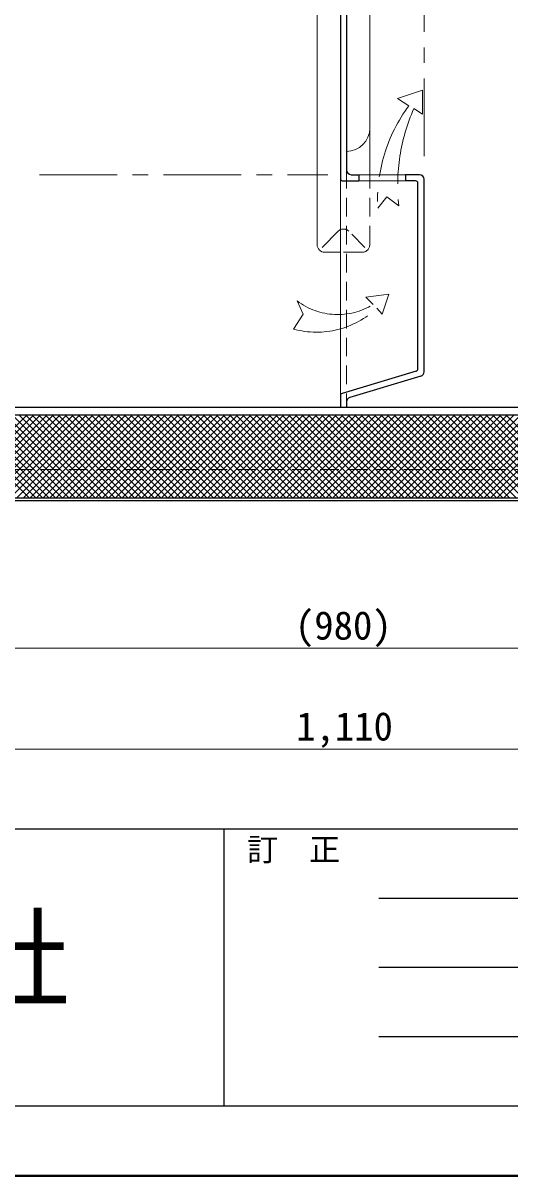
# Model space of a CAD drawing. Units: millimetres at full size, sheet at 1:10; details may follow other scales. Extents: x -2101 to 1949, y -1404 to 1406.
# Drawn here: x -1332 to -1018, y -1404 to -661 of the extents above; entities that cross this region are included whole.
import ezdxf
from ezdxf.enums import TextEntityAlignment as Align

# ---------------------------------------------------------------- set-up
doc = ezdxf.new("R2010")
doc.units = ezdxf.units.MM
doc.header["$LTSCALE"] = 10
for name, pattern in [('CHAIN1', [8, 5, -1, 1, -1]), ('DASHED1', [1.8, 1.2, -0.6]), ('DOUBLE_CHAIN1', [8.8, 5, -1, 0.6, -0.6, 0.6, -1])]:
    doc.linetypes.add(name, pattern=pattern)
doc.layers.add('0-0____1', color=4, linetype='Continuous', lineweight=9)
doc.styles.add('ＭＳ ゴシック', font='')
doc.styles.get('ＭＳ ゴシック').set_extended_font_data('MS Gothic')

msp = doc.modelspace()

# ---------------------------------------------------------------- linework, layer by layer
at = {"layer": '0-0____1', "color": 5, "lineweight": 25}
for p, q in [((-1127.6, -260.38), (-1127.6, -761.38)), ((-1123.6, -265.88), (-1123.6, -755.88)), ((-1126.1, -762.88), (-1115.6, -762.88)), ((-1085.6, -758.88), (-1085.6, -762.88)), ((-1076.6, -758.88), (-1085.6, -758.88)), ((-1079.1, -762.88), (-1085.6, -762.88)), ((-1077.6, -883.97), (-1077.6, -764.38)), ((-1073.6, -885.83), (-1073.6, -761.88)), ((-1078.67, -885.4), (-1126.53, -899.76)), ((-1075.74, -888.7), (-1121.46, -902.42)), ((-1127.6, -901.2), (-1127.6, -908.88)), ((-1123.6, -905.29), (-1123.6, -908.88)), ((-665.11, -908.88), (-1586.1, -908.88)), ((-660.19, -913.88), (-1591.02, -913.88)), ((-570.6, -968.88), (-1680.6, -968.88)), ((-571.4, -967.28), (-1679.8, -967.28))]:
    msp.add_line(p, q, dxfattribs=at)
at = {"layer": '0-0____1', "color": 7, "lineweight": 18}
for p, q in [((-1108.6, -728.88), (-1108.6, -262.88)), ((-1127.6, -901.2), (-1127.6, -761.38)), ((-1115.6, -758.88), (-1085.6, -758.88)), ((-1115.6, -762.88), (-1085.6, -762.88))]:
    msp.add_line(p, q, dxfattribs=at)
at = {"layer": '0-0____1'}
for p, q in [((-1142.6, -803.88), (-1142.6, -308.88)), ((-1108.6, -758.88), (-1108.6, -728.88)), ((-1139.4, -805.69), (-1129.11, -795.32)), ((-1137.6, -808.88), (-1127.6, -808.88)), ((-1383.06, -967.28), (-1329.66, -913.88)), ((-1381.38, -913.88), (-1327.98, -967.28)), ((-1378.82, -967.28), (-1325.42, -913.88)), ((-1377.14, -913.88), (-1323.74, -967.28)), ((-1374.58, -967.28), (-1321.18, -913.88)), ((-1372.9, -913.88), (-1319.5, -967.28)), ((-1370.33, -967.28), (-1316.93, -913.88)), ((-1368.66, -913.88), (-1315.26, -967.28)), ((-1366.09, -967.28), (-1312.69, -913.88)), ((-1364.41, -913.88), (-1311.01, -967.28)), ((-1361.85, -967.28), (-1308.45, -913.88)), ((-1360.17, -913.88), (-1306.77, -967.28)), ((-1357.61, -967.28), (-1304.21, -913.88)), ((-1355.93, -913.88), (-1302.53, -967.28)), ((-1353.36, -967.28), (-1299.96, -913.88)), ((-1351.69, -913.88), (-1298.29, -967.28)), ((-1349.12, -967.28), (-1295.72, -913.88)), ((-1347.44, -913.88), (-1294.04, -967.28)), ((-1344.88, -967.28), (-1291.48, -913.88)), ((-1343.2, -913.88), (-1289.8, -967.28)), ((-1340.64, -967.28), (-1287.24, -913.88)), ((-1338.96, -913.88), (-1285.56, -967.28)), ((-1336.39, -967.28), (-1282.99, -913.88)), ((-1334.72, -913.88), (-1281.32, -967.28)), ((-1332.15, -967.28), (-1278.75, -913.88)), ((-1330.47, -913.88), (-1277.07, -967.28)), ((-1327.91, -967.28), (-1274.51, -913.88)), ((-1326.23, -913.88), (-1272.83, -967.28)), ((-1323.67, -967.28), (-1270.27, -913.88)), ((-1321.99, -913.88), (-1268.59, -967.28)), ((-1319.42, -967.28), (-1266.02, -913.88)), ((-1317.75, -913.88), (-1264.35, -967.28)), ((-1315.18, -967.28), (-1261.78, -913.88)), ((-1313.5, -913.88), (-1260.1, -967.28)), ((-1310.94, -967.28), (-1257.54, -913.88)), ((-1309.26, -913.88), (-1255.86, -967.28)), ((-1306.69, -967.28), (-1253.29, -913.88)), ((-1305.02, -913.88), (-1251.62, -967.28)), ((-1302.45, -967.28), (-1249.05, -913.88)), ((-1300.77, -913.88), (-1247.37, -967.28)), ((-1298.21, -967.28), (-1244.81, -913.88)), ((-1296.53, -913.88), (-1243.13, -967.28)), ((-1293.97, -967.28), (-1240.57, -913.88)), ((-1292.29, -913.88), (-1238.89, -967.28)), ((-1289.72, -967.28), (-1236.32, -913.88)), ((-1288.05, -913.88), (-1234.65, -967.28)), ((-1285.48, -967.28), (-1232.08, -913.88)), ((-1283.8, -913.88), (-1230.4, -967.28)), ((-1281.24, -967.28), (-1227.84, -913.88)), ((-1279.56, -913.88), (-1226.16, -967.28)), ((-1277, -967.28), (-1223.6, -913.88)), ((-1275.32, -913.88), (-1221.92, -967.28)), ((-1272.75, -967.28), (-1219.35, -913.88)), ((-1271.08, -913.88), (-1217.68, -967.28)), ((-1268.51, -967.28), (-1215.11, -913.88)), ((-1266.83, -913.88), (-1213.43, -967.28)), ((-1264.27, -967.28), (-1210.87, -913.88)), ((-1262.59, -913.88), (-1209.19, -967.28)), ((-1260.03, -967.28), (-1206.63, -913.88)), ((-1258.35, -913.88), (-1204.95, -967.28)), ((-1255.78, -967.28), (-1202.38, -913.88)), ((-1254.11, -913.88), (-1200.71, -967.28)), ((-1251.54, -967.28), (-1198.14, -913.88)), ((-1249.86, -913.88), (-1196.46, -967.28)), ((-1247.3, -967.28), (-1193.9, -913.88)), ((-1245.62, -913.88), (-1192.22, -967.28)), ((-1243.06, -967.28), (-1189.66, -913.88)), ((-1241.38, -913.88), (-1187.98, -967.28)), ((-1238.81, -967.28), (-1185.41, -913.88)), ((-1237.14, -913.88), (-1183.74, -967.28)), ((-1234.57, -967.28), (-1181.17, -913.88)), ((-1232.89, -913.88), (-1179.49, -967.28)), ((-1230.33, -967.28), (-1176.93, -913.88)), ((-1228.65, -913.88), (-1175.25, -967.28)), ((-1226.08, -967.28), (-1172.68, -913.88)), ((-1224.41, -913.88), (-1171.01, -967.28)), ((-1221.84, -967.28), (-1168.44, -913.88)), ((-1220.16, -913.88), (-1166.76, -967.28)), ((-1217.6, -967.28), (-1164.2, -913.88)), ((-1215.92, -913.88), (-1162.52, -967.28)), ((-1213.36, -967.28), (-1159.96, -913.88)), ((-1211.68, -913.88), (-1158.28, -967.28)), ((-1209.11, -967.28), (-1155.71, -913.88)), ((-1207.44, -913.88), (-1154.04, -967.28)), ((-1204.87, -967.28), (-1151.47, -913.88)), ((-1203.19, -913.88), (-1149.79, -967.28)), ((-1200.63, -967.28), (-1147.23, -913.88)), ((-1198.95, -913.88), (-1145.55, -967.28)), ((-1196.39, -967.28), (-1142.99, -913.88)), ((-1194.71, -913.88), (-1141.31, -967.28)), ((-1192.14, -967.28), (-1138.74, -913.88)), ((-1190.47, -913.88), (-1137.07, -967.28)), ((-1187.9, -967.28), (-1134.5, -913.88)), ((-1186.22, -913.88), (-1132.82, -967.28)), ((-1183.66, -967.28), (-1130.26, -913.88)), ((-1181.98, -913.88), (-1128.58, -967.28)), ((-1179.42, -967.28), (-1126.02, -913.88)), ((-1177.74, -913.88), (-1124.34, -967.28)), ((-1175.17, -967.28), (-1121.77, -913.88)), ((-1173.5, -913.88), (-1120.1, -967.28)), ((-1170.93, -967.28), (-1117.53, -913.88)), ((-1169.25, -913.88), (-1115.85, -967.28)), ((-1166.69, -967.28), (-1113.29, -913.88)), ((-1165.01, -913.88), (-1111.61, -967.28)), ((-1162.45, -967.28), (-1109.05, -913.88)), ((-1160.77, -913.88), (-1107.37, -967.28)), ((-1158.2, -967.28), (-1104.8, -913.88)), ((-1156.53, -913.88), (-1103.13, -967.28)), ((-1153.96, -967.28), (-1100.56, -913.88)), ((-1152.28, -913.88), (-1098.88, -967.28)), ((-1149.72, -967.28), (-1096.32, -913.88)), ((-1148.04, -913.88), (-1094.64, -967.28)), ((-1145.47, -967.28), (-1092.07, -913.88)), ((-1143.8, -913.88), (-1090.4, -967.28)), ((-1141.23, -967.28), (-1087.83, -913.88)), ((-1139.55, -913.88), (-1086.15, -967.28)), ((-1136.99, -967.28), (-1083.59, -913.88)), ((-1135.31, -913.88), (-1081.91, -967.28)), ((-1132.75, -967.28), (-1079.35, -913.88)), ((-1131.07, -913.88), (-1077.67, -967.28)), ((-1128.5, -967.28), (-1075.1, -913.88)), ((-1126.83, -913.88), (-1073.43, -967.28)), ((-1124.26, -967.28), (-1070.86, -913.88)), ((-1122.58, -913.88), (-1069.18, -967.28)), ((-1120.02, -967.28), (-1066.62, -913.88)), ((-1118.34, -913.88), (-1064.94, -967.28)), ((-1115.78, -967.28), (-1062.38, -913.88)), ((-1114.1, -913.88), (-1060.7, -967.28)), ((-1111.53, -967.28), (-1058.13, -913.88)), ((-1109.86, -913.88), (-1056.46, -967.28)), ((-1107.29, -967.28), (-1053.89, -913.88)), ((-1105.61, -913.88), (-1052.21, -967.28)), ((-1103.05, -967.28), (-1049.65, -913.88)), ((-1101.37, -913.88), (-1047.97, -967.28)), ((-1098.81, -967.28), (-1045.41, -913.88)), ((-1097.13, -913.88), (-1043.73, -967.28)), ((-1094.56, -967.28), (-1041.16, -913.88)), ((-1092.89, -913.88), (-1039.49, -967.28)), ((-1090.32, -967.28), (-1036.92, -913.88)), ((-1088.64, -913.88), (-1035.24, -967.28)), ((-1086.08, -967.28), (-1032.68, -913.88)), ((-1084.4, -913.88), (-1031, -967.28)), ((-1081.83, -967.28), (-1028.43, -913.88)), ((-1080.16, -913.88), (-1026.76, -967.28)), ((-1077.59, -967.28), (-1024.19, -913.88)), ((-1075.91, -913.88), (-1022.51, -967.28)), ((-1073.35, -967.28), (-1019.95, -913.88)), ((-1071.67, -913.88), (-1018.27, -967.28)), ((-1069.11, -967.28), (-1015.71, -913.88)), ((-1067.43, -913.88), (-1014.03, -967.28)), ((-1064.86, -967.28), (-1011.46, -913.88)), ((-1063.19, -913.88), (-1009.79, -967.28)), ((-1060.62, -967.28), (-1007.22, -913.88)), ((-1058.94, -913.88), (-1005.54, -967.28)), ((-1056.38, -967.28), (-1002.98, -913.88)), ((-1054.7, -913.88), (-1001.3, -967.28)), ((-1052.14, -967.28), (-998.74, -913.88)), ((-1050.46, -913.88), (-997.06, -967.28)), ((-1047.89, -967.28), (-994.49, -913.88)), ((-1046.22, -913.88), (-992.82, -967.28)), ((-1043.65, -967.28), (-990.25, -913.88)), ((-1041.97, -913.88), (-988.57, -967.28)), ((-1039.41, -967.28), (-986.01, -913.88)), ((-1037.73, -913.88), (-984.33, -967.28)), ((-1035.17, -967.28), (-981.77, -913.88)), ((-1033.49, -913.88), (-980.09, -967.28)), ((-1030.92, -967.28), (-977.52, -913.88)), ((-1029.25, -913.88), (-975.85, -967.28)), ((-1026.68, -967.28), (-973.28, -913.88)), ((-1025, -913.88), (-971.6, -967.28)), ((-1022.44, -967.28), (-969.04, -913.88)), ((-1020.76, -913.88), (-967.36, -967.28)), ((-1615.6, -1063.88), (-635.6, -1063.88)), ((-1680.6, -1128.88), (-570.6, -1128.88))]:
    msp.add_line(p, q, dxfattribs=at)
at = {"layer": '0-0____1', "linetype": 'CHAIN1'}
for p, q in [((-1073.6, -746.88), (-1073.6, -633.88)), ((-1321.6, -758.88), (-1135.6, -758.88))]:
    msp.add_line(p, q, dxfattribs=at)
at = {"layer": '0-0____1', "linetype": 'DOUBLE_CHAIN1'}
for p, q in [((-1074.66, -704.34), (-1090.76, -709.71)), ((-1083.47, -714.46), (-1090.76, -709.71)), ((-1103.53, -780.41), (-1097.71, -773.25)), ((-1089.93, -779.03), (-1097.71, -773.25)), ((-1111.13, -837.68), (-1096.27, -835.83)), ((-1106.47, -842.58), (-1111.13, -837.68)), ((-1155.48, -840.25), (-1151.48, -848.83)), ((-1157.81, -858.34), (-1151.48, -848.83))]:
    msp.add_line(p, q, dxfattribs=at)
at = {"layer": '0-0____1', "linetype": 'DASHED1'}
for p, q in [((-1123.6, -755.88), (-1123.6, -905.29)), ((-1108.6, -803.88), (-1108.6, -758.88)), ((-1111.81, -805.69), (-1122.09, -795.32)), ((-1113.6, -808.88), (-1127.6, -808.88)), ((-1680.6, -948.88), (-570.6, -948.88))]:
    msp.add_line(p, q, dxfattribs=at)
at = {"layer": '0-0____1', "color": 6, "lineweight": 25}
for p, q in [((-2055.6, -1180.31), (1904.4, -1180.31)), ((-1202.75, -1180.31), (-1202.75, -1358.88)), ((-1102.75, -1224.96), (-174.17, -1224.96)), ((-174.17, -1269.6), (-1102.75, -1269.6)), ((-174.17, -1314.24), (-1102.75, -1314.24)), ((1904.4, -1358.88), (-2055.6, -1358.88))]:
    msp.add_line(p, q, dxfattribs=at)
at = {"layer": '0-0____1', "color": 1, "lineweight": 40}
msp.add_line((1949.4, -1403.88), (-2100.6, -1403.88), dxfattribs=at)
at = {"layer": '0-0____1', "linetype": 'DOUBLE_CHAIN1'}
for points in [[(-1080.24, -716.31), (-1074.65, -719.96), (-1074.66, -704.34)], [(-1104.13, -844.92), (-1100.71, -848.83), (-1096.27, -835.83)]]:
    msp.add_lwpolyline(points, dxfattribs=at)
at = {"layer": '0-0____1', "color": 5, "lineweight": 25}
msp.add_lwpolyline([(-1120.6, -758.88), (-1115.6, -758.88), (-1115.6, -762.88)], dxfattribs=at)
at = {"layer": '0-0____1', "linetype": 'DOUBLE_CHAIN1'}
for centre, radius, start, end in [((-1000.84, -775.62), 102.8, 143.48999, 182.67092), ((-966.77, -765.94), 123.86, 156.37652, 186.06785), ((-1142.93, -803.77), 56.55, 254.74859, 313.3239), ((-1129.25, -805.22), 43.76, 233.17446, 301.37292)]:
    msp.add_arc(centre, radius, start, end, dxfattribs=at)
at = {"layer": '0-0____1', "color": 7, "lineweight": 18}
msp.add_arc((-1123.6, -728.88), 15, 270, 0, dxfattribs=at)
at = {"layer": '0-0____1', "color": 5, "lineweight": 25}
for centre, radius, start, end in [((-1120.6, -755.88), 3, 180, 270), ((-1126.1, -761.38), 1.5, 180, 270), ((-1079.1, -764.38), 1.5, 0, 90), ((-1076.6, -761.88), 3, 0, 90), ((-1079.1, -883.97), 1.5, 286.69924, 0), ((-1076.6, -885.83), 3, 286.69924, 360), ((-1126.1, -901.2), 1.5, 106.69924, 180), ((-1120.6, -905.29), 3, 106.69924, 180)]:
    msp.add_arc(centre, radius, start, end, dxfattribs=at)
at = {"layer": '0-0____1'}
for centre, start, end in [((-1125.6, -798.88), 113.57818, 134.58732), ((-1137.6, -803.88), 180, 270)]:
    msp.add_arc(centre, 5, start, end, dxfattribs=at)
at = {"layer": '0-0____1', "linetype": 'DASHED1'}
for centre, start, end in [((-1125.6, -798.88), 45.41268, 113.57818), ((-1113.6, -803.88), 270, 0)]:
    msp.add_arc(centre, 5, start, end, dxfattribs=at)

# ---------------------------------------------------------------- texts
at = {"layer": '0-0____1', "color": 7, "style": 'ＭＳ ゴシック'}
for s, height, p in [('(980)', 18.33, (-1156.85, -1063.88)), ('1,110', 18.33, (-1156.05, -1128.88)), ('訂\u3000正', 14.66, (-1187.75, -1205.31))]:
    msp.add_text(s, height=height, dxfattribs=at).set_placement(p, align=Align.BOTTOM_LEFT)
at = {"layer": '0-0____1', "color": 7, "style": 'ＭＳ ゴシック', "width": 0.95}
msp.add_text('工業株式会社', height=51.32, dxfattribs=at).set_placement((-1701.67, -1304.6), align=Align.BOTTOM_LEFT)

doc.saveas('drawing.dxf')
